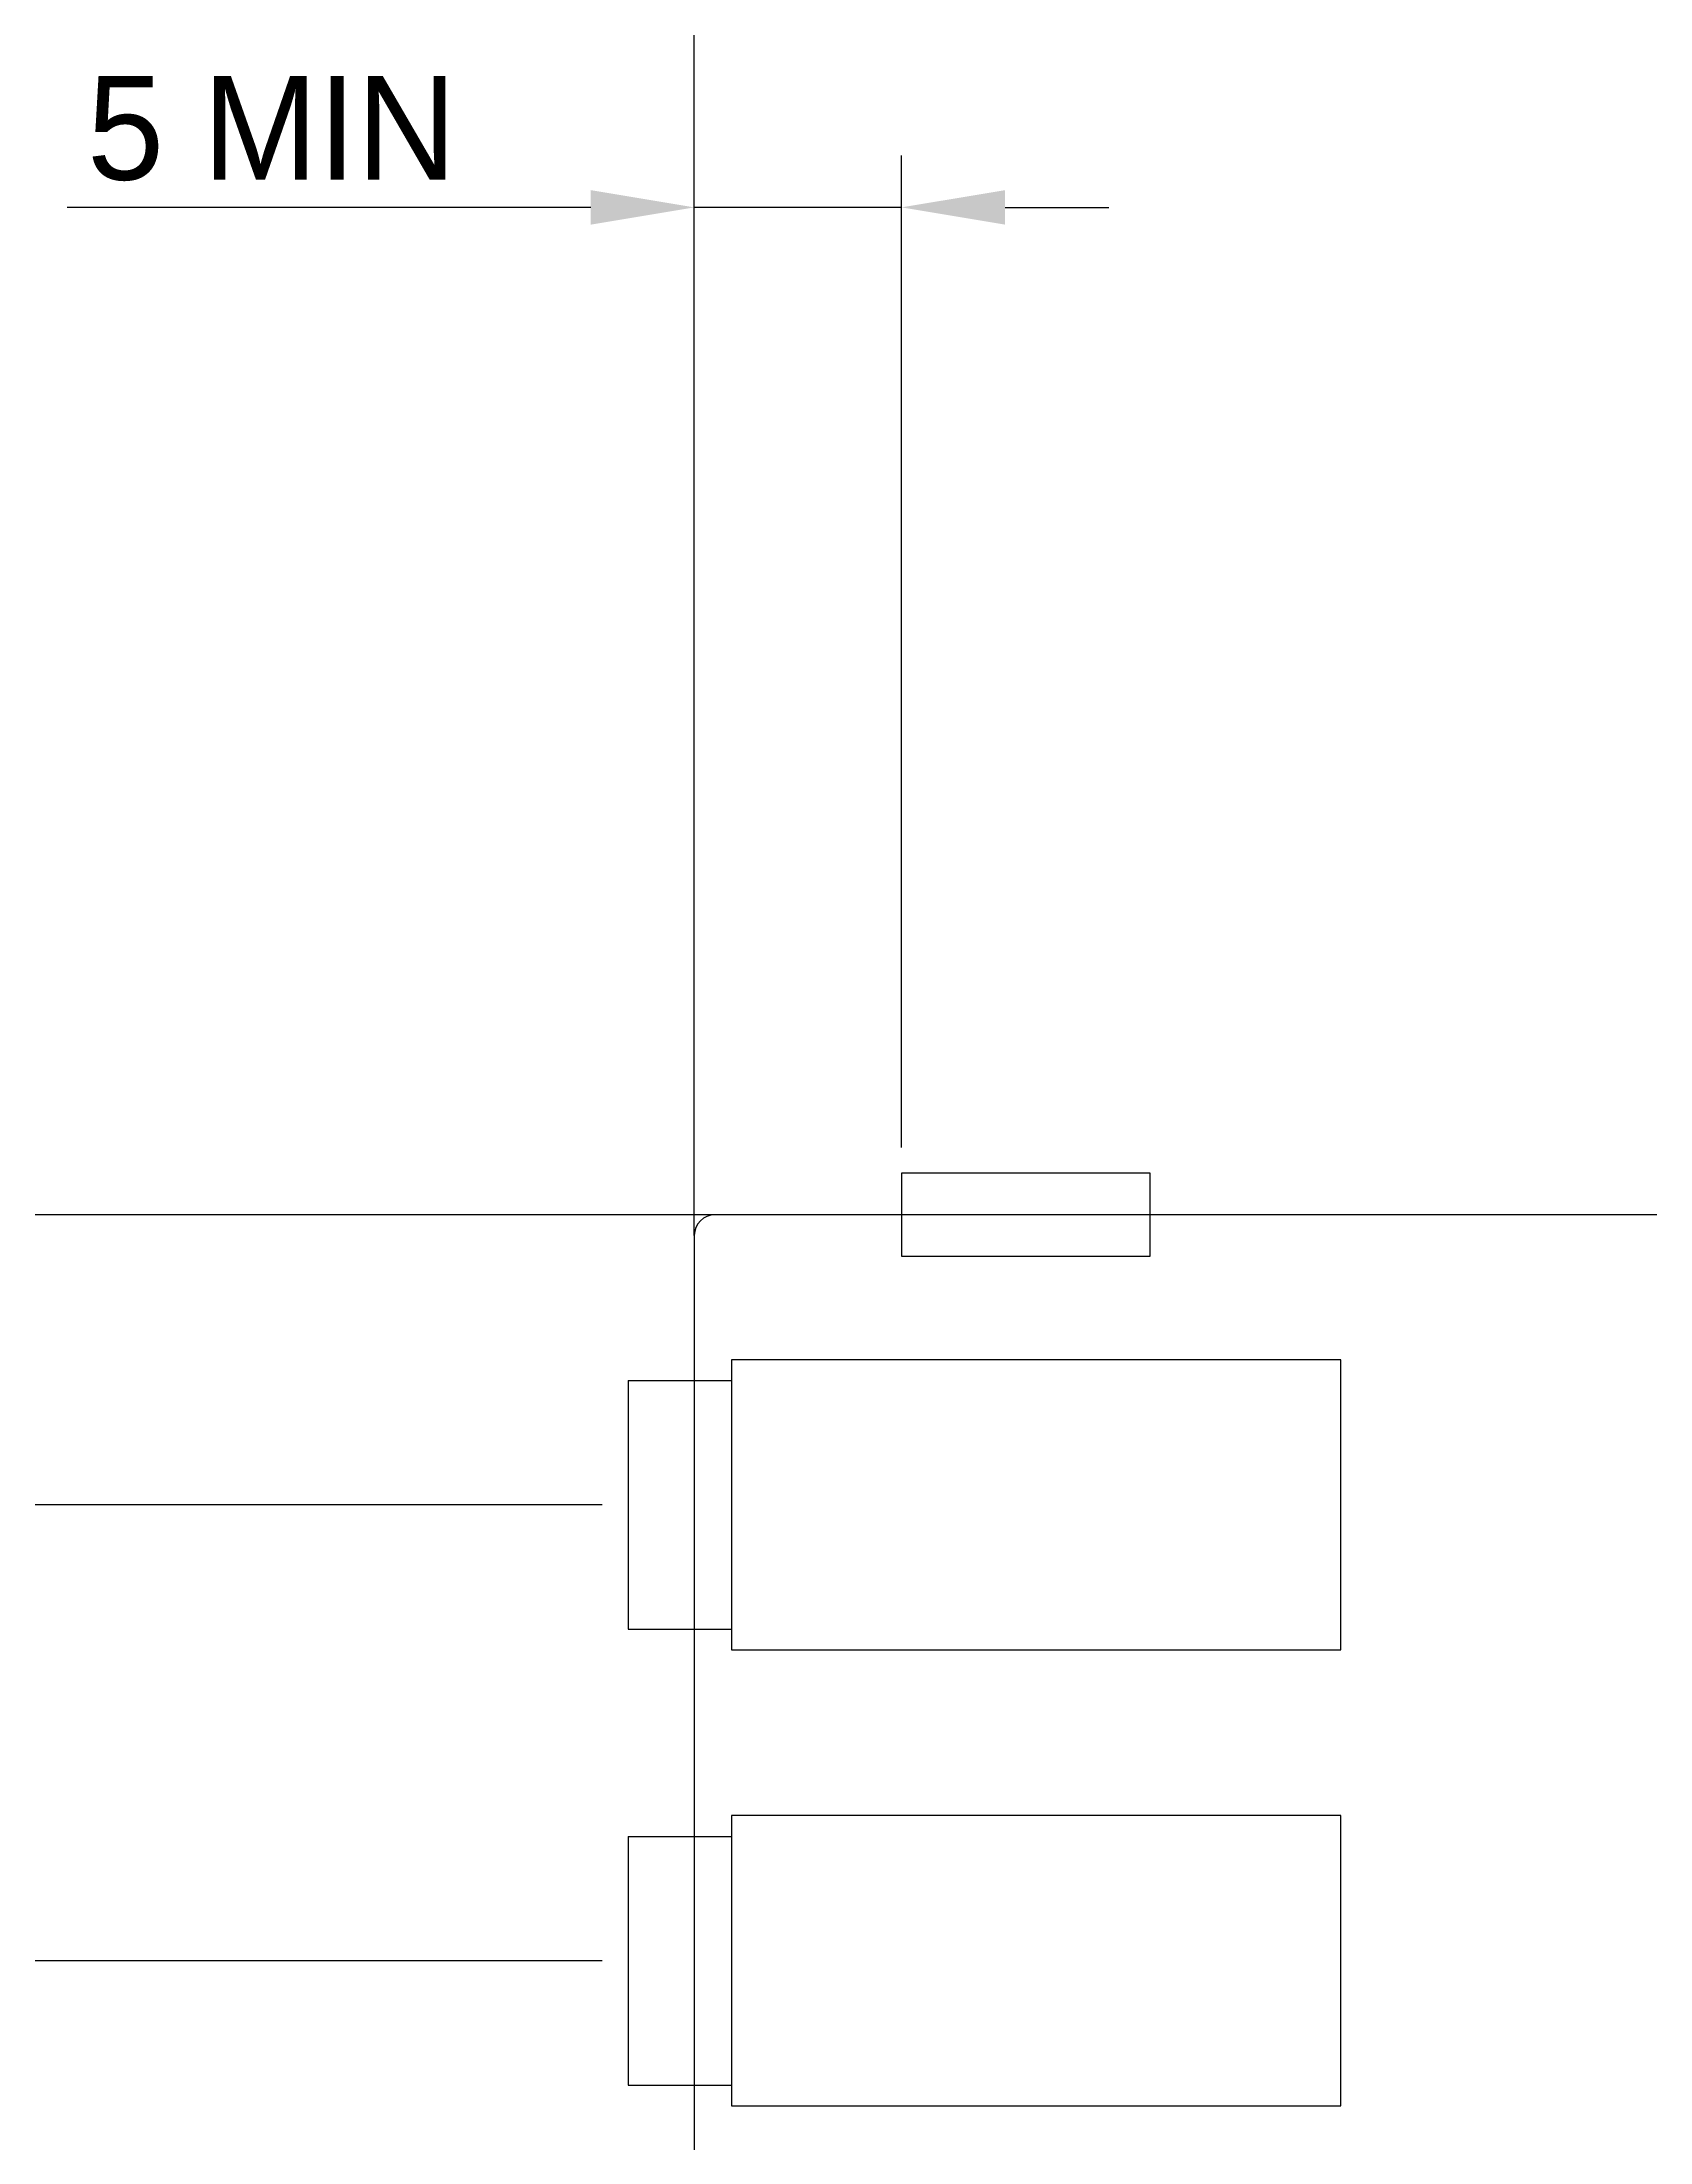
# Model space of a CAD drawing. Extents: x 2771 to 3062, y 837 to 1002.
# Drawn here: x 2962.8 to 3001.6, y 919.6 to 970.3 of the extents above; entities that cross this region are included whole.
import ezdxf

# ---------------------------------------------------------------- set-up
doc = ezdxf.new("R2010")
doc.units = 0
doc.layers.get('DEFPOINTS').update_dxf_attribs({"linetype": 'CONTINUOUS'})
for name, color, linetype in [('COMPONENTS', 3, 'CONTINUOUS'), ('DIMENSIONS', 2, 'CONTINUOUS'), ('OUTLINE', 1, 'CONTINUOUS')]:
    doc.layers.add(name, color=color, linetype=linetype)
doc.dimstyles.get("Standard").update_dxf_attribs({"dimtxt": 0.18, "dimasz": 0.18, "dimexe": 0.18, "dimexo": 0.0625, "dimgap": 0.09, "dimtad": 0, "dimtih": 1, "dimtoh": 1, "dimzin": 0, "dimcen": 0.09, "dimazin": 3, "dimtfac": 1, "dimtofl": 0, "dimtmove": 0, "dimatfit": 3})

# ---------------------------------------------------------------- blocks, each defined once
blk = doc.blocks.new('*U79')
at = {"layer": 'DIMENSIONS', "color": 0}
blk.add_text('60', height=2.5, dxfattribs=at).set_placement((3006.603, 981.901))
blk = doc.blocks.new('*D78')
at = {"layer": 'DEFPOINTS', "color": 0}
for p in [(3038.528, 981.234), (2978.528, 941.459), (3038.528, 941.459)]:
    blk.add_point(p, dxfattribs=at)
at = {"layer": 'DIMENSIONS', "color": 0}
for p, q in [((2978.528, 942.084), (2978.528, 982.484)), ((3038.528, 942.084), (3038.528, 982.484)), ((2981.028, 981.234), (3036.028, 981.234))]:
    blk.add_line(p, q, dxfattribs=at)
for points in [[(2981.028, 981.65), (2981.028, 980.817), (2978.528, 981.234)], [(3036.028, 981.65), (3036.028, 980.817), (3038.528, 981.234)]]:
    blk.add_solid(points, dxfattribs=at)
at = {"layer": 'DIMENSIONS'}
blk.add_blockref('*U79', (0, 0), dxfattribs=at)
blk = doc.blocks.new('*U69')
at = {"layer": 'DIMENSIONS', "color": 0}
blk.add_text('90', height=2.5, rotation=90, dxfattribs=at).set_placement((2943.523, 895.028))
blk = doc.blocks.new('*D68')
at = {"layer": 'DEFPOINTS', "color": 0}
for p in [(2979.028, 941.959), (2944.191, 851.959), (2979.028, 851.959)]:
    blk.add_point(p, dxfattribs=at)
at = {"layer": 'DIMENSIONS', "color": 0}
for p, q in [((2978.403, 941.959), (2942.941, 941.959)), ((2944.191, 939.459), (2944.191, 854.459)), ((2978.403, 851.959), (2942.941, 851.959))]:
    blk.add_line(p, q, dxfattribs=at)
for points in [[(2943.774, 939.459), (2944.608, 939.459), (2944.191, 941.959)], [(2943.774, 854.459), (2944.608, 854.459), (2944.191, 851.959)]]:
    blk.add_solid(points, dxfattribs=at)
at = {"layer": 'DIMENSIONS'}
blk.add_blockref('*U69', (0, 0), dxfattribs=at)
blk = doc.blocks.new('*U93')
at = {"layer": 'DIMENSIONS', "color": 0}
blk.add_text('5 MIN', height=2.5, dxfattribs=at).set_placement((2963.875, 966.935))
blk = doc.blocks.new('*D92')
at = {"layer": 'DEFPOINTS', "color": 0}
for p in [(2978.528, 966.268), (2983.528, 942.959), (2978.528, 941.459)]:
    blk.add_point(p, dxfattribs=at)
at = {"layer": 'DIMENSIONS', "color": 0}
for p, q in [((2978.528, 942.084), (2978.528, 967.518)), ((2983.528, 943.584), (2983.528, 967.518)), ((2976.028, 966.268), (2963.395, 966.268)), ((2983.528, 966.268), (2978.528, 966.268)), ((2986.028, 966.268), (2988.528, 966.268))]:
    blk.add_line(p, q, dxfattribs=at)
for points in [[(2976.028, 966.684), (2976.028, 965.851), (2978.528, 966.268)], [(2986.028, 966.684), (2986.028, 965.851), (2983.528, 966.268)]]:
    blk.add_solid(points, dxfattribs=at)
at = {"layer": 'DIMENSIONS'}
blk.add_blockref('*U93', (0, 0), dxfattribs=at)
blk = doc.blocks.new('*U95')
at = {"layer": 'DIMENSIONS', "color": 0}
blk.add_text('7', height=2.5, rotation=90, dxfattribs=at).set_placement((2956.571, 937.484))
blk = doc.blocks.new('*D94')
at = {"layer": 'DEFPOINTS', "color": 0}
for p in [(2979.028, 941.959), (2957.196, 934.959), (2976.928, 934.959)]:
    blk.add_point(p, dxfattribs=at)
at = {"layer": 'DIMENSIONS', "color": 0}
for p, q in [((2978.403, 941.959), (2955.946, 941.959)), ((2957.196, 939.459), (2957.196, 937.459)), ((2976.303, 934.959), (2955.946, 934.959))]:
    blk.add_line(p, q, dxfattribs=at)
for points in [[(2956.78, 939.459), (2957.613, 939.459), (2957.196, 941.959)], [(2956.78, 937.459), (2957.613, 937.459), (2957.196, 934.959)]]:
    blk.add_solid(points, dxfattribs=at)
at = {"layer": 'DIMENSIONS'}
blk.add_blockref('*U95', (0, 0), dxfattribs=at)
blk = doc.blocks.new('*U99')
at = {"layer": 'DIMENSIONS', "color": 0}
blk.add_text('11', height=2.5, rotation=90, dxfattribs=at).set_placement((2956.571, 927.647))
blk = doc.blocks.new('*D98')
at = {"layer": 'DEFPOINTS', "color": 0}
for p in [(2976.928, 934.959), (2957.196, 923.959), (2976.928, 923.959)]:
    blk.add_point(p, dxfattribs=at)
at = {"layer": 'DIMENSIONS', "color": 0}
for p, q in [((2976.303, 934.959), (2955.946, 934.959)), ((2957.196, 932.459), (2957.196, 926.459)), ((2976.303, 923.959), (2955.946, 923.959))]:
    blk.add_line(p, q, dxfattribs=at)
for points in [[(2956.78, 932.459), (2957.613, 932.459), (2957.196, 934.959)], [(2956.78, 926.459), (2957.613, 926.459), (2957.196, 923.959)]]:
    blk.add_solid(points, dxfattribs=at)
at = {"layer": 'DIMENSIONS'}
blk.add_blockref('*U99', (0, 0), dxfattribs=at)

msp = doc.modelspace()

# ---------------------------------------------------------------- linework, layer by layer
at = {"layer": 'COMPONENTS'}
for p, q in [((2994.128, 938.459), (2979.428, 938.459)), ((2979.428, 938.459), (2979.428, 931.459)), ((2994.128, 931.459), (2994.128, 938.459)), ((2976.928, 937.959), (2976.928, 931.959)), ((2976.928, 937.959), (2979.428, 937.959)), ((2976.928, 931.959), (2979.428, 931.959)), ((2979.428, 931.459), (2994.128, 931.459)), ((2994.128, 927.459), (2979.428, 927.459)), ((2979.428, 927.459), (2979.428, 920.459)), ((2994.128, 920.459), (2994.128, 927.459)), ((2976.928, 926.959), (2976.928, 920.959)), ((2976.928, 926.959), (2979.428, 926.959)), ((2976.928, 920.959), (2979.428, 920.959)), ((2979.428, 920.459), (2994.128, 920.459))]:
    msp.add_line(p, q, dxfattribs=at)
msp.add_lwpolyline([(2989.528, 940.959), (2989.528, 942.959), (2983.528, 942.959), (2983.528, 940.959)], close=True, dxfattribs=at)
at = {"layer": 'DIMENSIONS'}
for p, q in [((2978.528, 941.459), (2978.528, 944.192)), ((2979.028, 941.959), (2973.902, 941.959))]:
    msp.add_line(p, q, dxfattribs=at)
at = {"layer": 'OUTLINE'}
for p, q in [((3038.028, 941.959), (2979.028, 941.959)), ((2978.528, 941.459), (2978.528, 852.459))]:
    msp.add_line(p, q, dxfattribs=at)
msp.add_arc((2979.028, 941.459), 0.5, 90, 180, dxfattribs=at)

# ---------------------------------------------------------------- dimensions: what is measured, and where the dimension line sits
at = {"layer": 'DIMENSIONS'}
dim = msp.add_linear_dim(base=(3038.528, 981.234), p1=(2978.528, 941.459), p2=(3038.528, 941.459), dimstyle='Standard', dxfattribs=at)
dim.commit()
dim.dimension.update_dxf_attribs({"geometry": '*D78', "text_midpoint": (3008.528, 983.135)})
dim = msp.add_linear_dim(base=(2978.528, 966.268), p1=(2983.528, 942.959), p2=(2978.528, 941.459), text='<> MIN', dimstyle='Standard', dxfattribs=at)
dim.commit()
dim.dimension.update_dxf_attribs({"geometry": '*D92', "text_midpoint": (2968.461, 968.164)})
for base, p1, p2, picture, middle in [((2944.191, 851.959), (2979.028, 941.959), (2979.028, 851.959), '*D68', (2942.289, 896.959)), ((2957.196, 934.959), (2979.028, 941.959), (2976.928, 934.959), '*D94', (2955.321, 938.459)), ((2957.196, 923.959), (2976.928, 934.959), (2976.928, 923.959), '*D98', (2955.316, 929.459))]:
    dim = msp.add_linear_dim(base=base, p1=p1, p2=p2, angle=90, dimstyle='Standard', dxfattribs=at)
    dim.commit()
    dim.dimension.update_dxf_attribs({"geometry": picture, "text_midpoint": middle})

doc.saveas('drawing.dxf')
